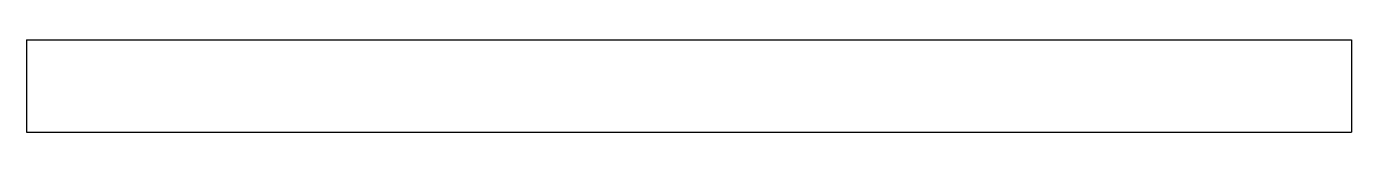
# Model space of a CAD drawing. Header units: millimetres. Extents: x 0 to 890, y 0 to 62.
import ezdxf

# ---------------------------------------------------------------- set-up
doc = ezdxf.new("R2010")
doc.units = ezdxf.units.MM

msp = doc.modelspace()

# ---------------------------------------------------------------- linework, layer by layer
for p, q in [((0, 62), (890.2, 62)), ((0, 62), (0, 0)), ((890.2, 62), (890.2, 0)), ((0, 0), (890.2, 0))]:
    msp.add_line(p, q)

doc.saveas('drawing.dxf')
